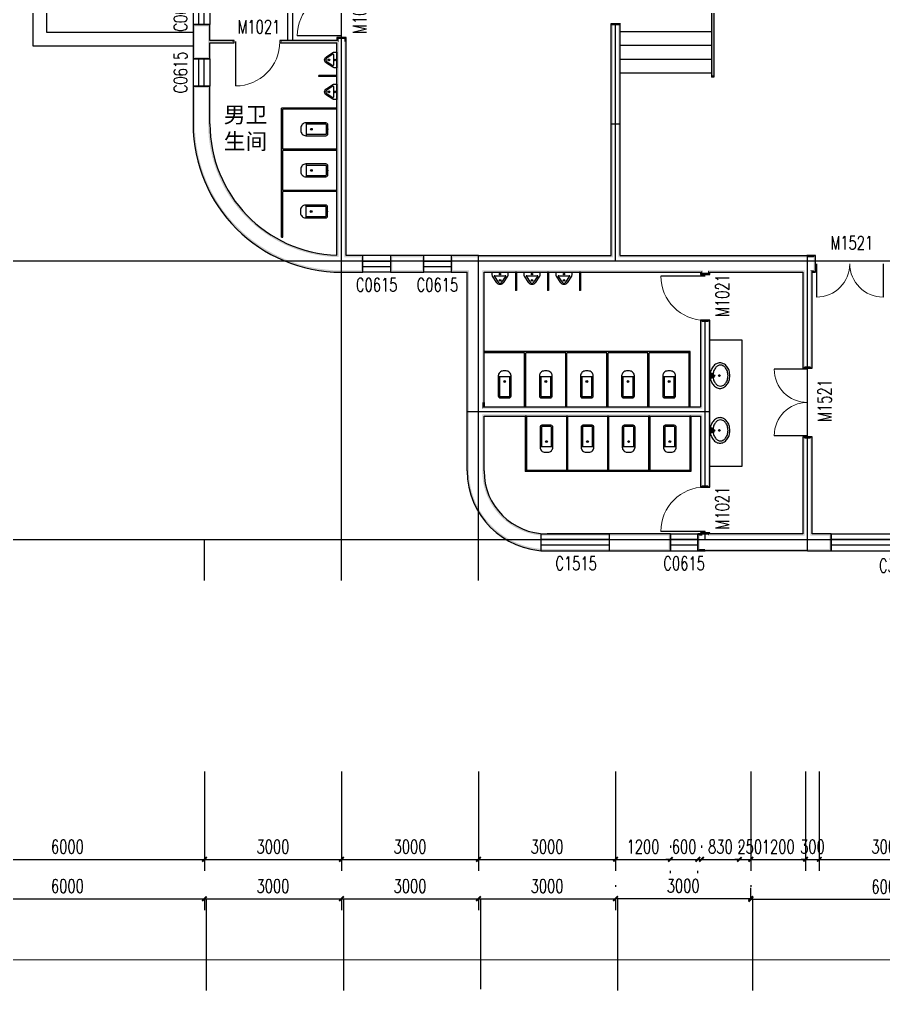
# Model space of a CAD drawing. Header units: millimetres. Extents: x -150677 to 588340, y -254013 to 149700.
# Drawn here: x 47249 to 66166, y -124686 to -103419 of the extents above; entities that cross this region are included whole.
import ezdxf

# ---------------------------------------------------------------- set-up
doc = ezdxf.new("R2010")
doc.units = ezdxf.units.MM
doc.header["$LTSCALE"] = 10
doc.header["$MEASUREMENT"] = 0
doc.linetypes.add('DOTE', pattern=[2.42, 2, -0.2, 0.02, -0.2])
for name, color, linetype in [('DOTE', 1, 'Continuous'), ('LATRINE', 6, 'Continuous'), ('LVTRY', 6, 'Continuous'), ('PUB_DIM', 3, 'Continuous'), ('PUB_WALL', 9, 'Continuous'), ('WALL', 9, 'Continuous'), ('WINDOW', 4, 'Continuous'), ('WINDOW_TEXT', 7, 'Continuous')]:
    doc.layers.add(name, color=color, linetype=linetype)
doc.styles.add('_TCH_DIM_T3', font='SIMPLEX', dxfattribs={"width": 0.705882, "bigfont": 'GBCBIG'})
doc.styles.add('_TCH_WINDOW', font='SIMPLEX', dxfattribs={"bigfont": 'GBCBIG'})
doc.styles.get("Standard").update_dxf_attribs({"font": ''})
doc.styles.get('Standard').set_extended_font_data('SimSun')
doc.dimstyles.new('_TCH_ARCH&&100', dxfattribs={"dimtxt": 297.5, "dimasz": 100, "dimexe": 250, "dimexo": 300, "dimgap": 126.25, "dimtad": 1, "dimdec": 0, "dimzin": 0, "dimdsep": 46, "dimtxsty": '_TCH_DIM_T3', "dimblk": 'ARCHTICK', "dimcen": 0.09, "dimclrt": 7, "dimazin": 2, "dimtfac": 1, "dimtdec": 0, "dimtix": 1, "dimtmove": 2, "dimatfit": 3, "dimfxl": 1, "dimtolj": 1, "dimtzin": 0, "dimarcsym": 0})

# ---------------------------------------------------------------- blocks, each defined once
blk = doc.blocks.new('_ArchTick')
at = {"color": 0, "linetype": 'ByBlock', "const_width": 0.4}
blk.add_lwpolyline([(-0.5, -0.5), (0.5, 0.5)], dxfattribs=at)
blk = doc.blocks.new('*D319')
at = {"layer": 'Defpoints', "color": 0, "transparency": 16777216}
for p in [(45299, -119589), (51299, -119589), (51299, -121812)]:
    blk.add_point(p, dxfattribs=at)
at = {"layer": 'PUB_DIM', "color": 0, "lineweight": -2, "transparency": 16777216}
for p, q in [((45299, -119889), (45299, -122062)), ((51299, -119889), (51299, -122062)), ((45299, -121812), (51299, -121812))]:
    blk.add_line(p, q, dxfattribs=at)
at = {"layer": 'PUB_DIM', "color": 0, "lineweight": -2, "transparency": 16777216, "xscale": 100, "yscale": 100, "zscale": 100, "rotation": 180}
blk.add_blockref('_ArchTick', (45299, -121812), dxfattribs=at)
at = {"layer": 'PUB_DIM', "color": 0, "lineweight": -2, "transparency": 16777216, "xscale": 100, "yscale": 100, "zscale": 100}
blk.add_blockref('_ArchTick', (51299, -121812), dxfattribs=at)
at = {"layer": 'PUB_DIM', "color": 7, "transparency": 16777216, "insert": (48299, -121537), "char_height": 297.5, "attachment_point": 5, "style": '_TCH_DIM_T3'}
blk.add_mtext('\\A1;6000', dxfattribs=at)
blk = doc.blocks.new('*D320')
at = {"layer": 'Defpoints', "color": 0, "transparency": 16777216}
for p in [(51299, -119589), (54299, -119589), (54299, -121812)]:
    blk.add_point(p, dxfattribs=at)
at = {"layer": 'PUB_DIM', "color": 0, "lineweight": -2, "transparency": 16777216}
for p, q in [((51299, -119889), (51299, -122062)), ((54299, -119889), (54299, -122062)), ((51299, -121812), (54299, -121812))]:
    blk.add_line(p, q, dxfattribs=at)
at = {"layer": 'PUB_DIM', "color": 0, "lineweight": -2, "transparency": 16777216, "xscale": 100, "yscale": 100, "zscale": 100, "rotation": 180}
blk.add_blockref('_ArchTick', (51299, -121812), dxfattribs=at)
at = {"layer": 'PUB_DIM', "color": 0, "lineweight": -2, "transparency": 16777216, "xscale": 100, "yscale": 100, "zscale": 100}
blk.add_blockref('_ArchTick', (54299, -121812), dxfattribs=at)
at = {"layer": 'PUB_DIM', "color": 7, "transparency": 16777216, "insert": (52799, -121537), "char_height": 297.5, "attachment_point": 5, "style": '_TCH_DIM_T3'}
blk.add_mtext('\\A1;3000', dxfattribs=at)
blk = doc.blocks.new('*D321')
at = {"layer": 'Defpoints', "color": 0, "transparency": 16777216}
for p in [(54299, -119589), (57299, -119589), (57299, -121812)]:
    blk.add_point(p, dxfattribs=at)
at = {"layer": 'PUB_DIM', "color": 0, "lineweight": -2, "transparency": 16777216}
for p, q in [((54299, -119889), (54299, -122062)), ((57299, -119889), (57299, -122062)), ((54299, -121812), (57299, -121812))]:
    blk.add_line(p, q, dxfattribs=at)
at = {"layer": 'PUB_DIM', "color": 0, "lineweight": -2, "transparency": 16777216, "xscale": 100, "yscale": 100, "zscale": 100, "rotation": 180}
blk.add_blockref('_ArchTick', (54299, -121812), dxfattribs=at)
at = {"layer": 'PUB_DIM', "color": 0, "lineweight": -2, "transparency": 16777216, "xscale": 100, "yscale": 100, "zscale": 100}
blk.add_blockref('_ArchTick', (57299, -121812), dxfattribs=at)
at = {"layer": 'PUB_DIM', "color": 7, "transparency": 16777216, "insert": (55799, -121537), "char_height": 297.5, "attachment_point": 5, "style": '_TCH_DIM_T3'}
blk.add_mtext('\\A1;3000', dxfattribs=at)
blk = doc.blocks.new('*D322')
at = {"layer": 'Defpoints', "color": 0, "transparency": 16777216}
for p in [(57299, -119589), (60299, -119589), (60299, -121812)]:
    blk.add_point(p, dxfattribs=at)
at = {"layer": 'PUB_DIM', "color": 0, "lineweight": -2, "transparency": 16777216}
for p, q in [((57299, -119889), (57299, -122062)), ((60299, -119889), (60299, -122062)), ((57299, -121812), (60299, -121812))]:
    blk.add_line(p, q, dxfattribs=at)
at = {"layer": 'PUB_DIM', "color": 0, "lineweight": -2, "transparency": 16777216, "xscale": 100, "yscale": 100, "zscale": 100, "rotation": 180}
blk.add_blockref('_ArchTick', (57299, -121812), dxfattribs=at)
at = {"layer": 'PUB_DIM', "color": 0, "lineweight": -2, "transparency": 16777216, "xscale": 100, "yscale": 100, "zscale": 100}
blk.add_blockref('_ArchTick', (60299, -121812), dxfattribs=at)
at = {"layer": 'PUB_DIM', "color": 7, "transparency": 16777216, "insert": (58799, -121537), "char_height": 297.5, "attachment_point": 5, "style": '_TCH_DIM_T3'}
blk.add_mtext('\\A1;3000', dxfattribs=at)
blk = doc.blocks.new('*D349')
at = {"layer": 'Defpoints', "color": 0, "transparency": 16777216}
for p in [(69259, -122686), (63259, -122986), (69259, -122986)]:
    blk.add_point(p, dxfattribs=at)
at = {"layer": 'PUB_DIM', "color": 0, "lineweight": -2, "transparency": 16777216}
for p, q in [((63259, -122686), (63259, -122436)), ((69259, -122686), (69259, -122436)), ((63259, -122686), (69259, -122686))]:
    blk.add_line(p, q, dxfattribs=at)
at = {"layer": 'PUB_DIM', "color": 0, "lineweight": -2, "transparency": 16777216, "xscale": 100, "yscale": 100, "zscale": 100, "rotation": 180}
blk.add_blockref('_ArchTick', (63259, -122686), dxfattribs=at)
at = {"layer": 'PUB_DIM', "color": 0, "lineweight": -2, "transparency": 16777216, "xscale": 100, "yscale": 100, "zscale": 100}
blk.add_blockref('_ArchTick', (69259, -122686), dxfattribs=at)
at = {"layer": 'PUB_DIM', "color": 7, "transparency": 16777216, "insert": (66259, -122411), "char_height": 297.5, "attachment_point": 5, "style": '_TCH_DIM_T3'}
blk.add_mtext('\\A1;6000', dxfattribs=at)
blk = doc.blocks.new('*D357')
at = {"layer": 'Defpoints', "color": 0, "transparency": 16777216}
for p in [(45299, -122399), (51299, -122399), (51299, -122674)]:
    blk.add_point(p, dxfattribs=at)
at = {"layer": 'PUB_DIM', "color": 0, "lineweight": -2, "transparency": 16777216}
for p, q in [((45299, -122674), (51299, -122674)), ((45299, -122699), (45299, -122924)), ((51299, -122699), (51299, -122924))]:
    blk.add_line(p, q, dxfattribs=at)
at = {"layer": 'PUB_DIM', "color": 0, "lineweight": -2, "transparency": 16777216, "xscale": 100, "yscale": 100, "zscale": 100, "rotation": 180}
blk.add_blockref('_ArchTick', (45299, -122674), dxfattribs=at)
at = {"layer": 'PUB_DIM', "color": 0, "lineweight": -2, "transparency": 16777216, "xscale": 100, "yscale": 100, "zscale": 100}
blk.add_blockref('_ArchTick', (51299, -122674), dxfattribs=at)
at = {"layer": 'PUB_DIM', "color": 7, "transparency": 16777216, "insert": (48299, -122399), "char_height": 297.5, "attachment_point": 5, "style": '_TCH_DIM_T3'}
blk.add_mtext('\\A1;6000', dxfattribs=at)
blk = doc.blocks.new('*D358')
at = {"layer": 'Defpoints', "color": 0, "transparency": 16777216}
for p in [(51299, -122399), (54299, -122399), (54299, -122674)]:
    blk.add_point(p, dxfattribs=at)
at = {"layer": 'PUB_DIM', "color": 0, "lineweight": -2, "transparency": 16777216}
for p, q in [((51299, -122674), (54299, -122674)), ((51299, -122699), (51299, -122924)), ((54299, -122699), (54299, -122924))]:
    blk.add_line(p, q, dxfattribs=at)
at = {"layer": 'PUB_DIM', "color": 0, "lineweight": -2, "transparency": 16777216, "xscale": 100, "yscale": 100, "zscale": 100, "rotation": 180}
blk.add_blockref('_ArchTick', (51299, -122674), dxfattribs=at)
at = {"layer": 'PUB_DIM', "color": 0, "lineweight": -2, "transparency": 16777216, "xscale": 100, "yscale": 100, "zscale": 100}
blk.add_blockref('_ArchTick', (54299, -122674), dxfattribs=at)
at = {"layer": 'PUB_DIM', "color": 7, "transparency": 16777216, "insert": (52799, -122399), "char_height": 297.5, "attachment_point": 5, "style": '_TCH_DIM_T3'}
blk.add_mtext('\\A1;3000', dxfattribs=at)
blk = doc.blocks.new('*D359')
at = {"layer": 'Defpoints', "color": 0, "transparency": 16777216}
for p in [(54299, -122399), (57299, -122399), (57299, -122674)]:
    blk.add_point(p, dxfattribs=at)
at = {"layer": 'PUB_DIM', "color": 0, "lineweight": -2, "transparency": 16777216}
for p, q in [((54299, -122674), (57299, -122674)), ((54299, -122699), (54299, -122924)), ((57299, -122699), (57299, -122924))]:
    blk.add_line(p, q, dxfattribs=at)
at = {"layer": 'PUB_DIM', "color": 0, "lineweight": -2, "transparency": 16777216, "xscale": 100, "yscale": 100, "zscale": 100, "rotation": 180}
blk.add_blockref('_ArchTick', (54299, -122674), dxfattribs=at)
at = {"layer": 'PUB_DIM', "color": 0, "lineweight": -2, "transparency": 16777216, "xscale": 100, "yscale": 100, "zscale": 100}
blk.add_blockref('_ArchTick', (57299, -122674), dxfattribs=at)
at = {"layer": 'PUB_DIM', "color": 7, "transparency": 16777216, "insert": (55799, -122399), "char_height": 297.5, "attachment_point": 5, "style": '_TCH_DIM_T3'}
blk.add_mtext('\\A1;3000', dxfattribs=at)
blk = doc.blocks.new('*D360')
at = {"layer": 'Defpoints', "color": 0, "transparency": 16777216}
for p in [(57299, -122399), (60299, -122399), (60299, -122674)]:
    blk.add_point(p, dxfattribs=at)
at = {"layer": 'PUB_DIM', "color": 0, "lineweight": -2, "transparency": 16777216}
for p, q in [((57299, -122674), (60299, -122674)), ((57299, -122699), (57299, -122924)), ((60299, -122699), (60299, -122924))]:
    blk.add_line(p, q, dxfattribs=at)
at = {"layer": 'PUB_DIM', "color": 0, "lineweight": -2, "transparency": 16777216, "xscale": 100, "yscale": 100, "zscale": 100, "rotation": 180}
blk.add_blockref('_ArchTick', (57299, -122674), dxfattribs=at)
at = {"layer": 'PUB_DIM', "color": 0, "lineweight": -2, "transparency": 16777216, "xscale": 100, "yscale": 100, "zscale": 100}
blk.add_blockref('_ArchTick', (60299, -122674), dxfattribs=at)
at = {"layer": 'PUB_DIM', "color": 7, "transparency": 16777216, "insert": (58799, -122399), "char_height": 297.5, "attachment_point": 5, "style": '_TCH_DIM_T3'}
blk.add_mtext('\\A1;3000', dxfattribs=at)
blk = doc.blocks.new('*D388')
at = {"layer": 'Defpoints', "color": 0, "transparency": 16777216}
for p in [(45299, -123215), (106459, -123221), (106459, -124014)]:
    blk.add_point(p, dxfattribs=at)
at = {"layer": 'PUB_DIM', "color": 0, "lineweight": -2, "transparency": 16777216}
for p, q in [((45299, -123515), (45299, -124258)), ((106459, -123521), (106459, -124264)), ((45299, -124008), (106459, -124014))]:
    blk.add_line(p, q, dxfattribs=at)
at = {"layer": 'PUB_DIM', "color": 0, "lineweight": -2, "transparency": 16777216, "xscale": 100, "yscale": 100, "zscale": 100}
for p, rotation in [((45299, -124008), 179.9941247959615), ((106459, -124014), 359.9941247959615)]:
    blk.add_blockref('_ArchTick', p, dxfattribs=dict(at, rotation=rotation))
at = {"layer": 'PUB_DIM', "color": 7, "transparency": 16777216, "insert": (75879, -123736), "char_height": 297.5, "attachment_point": 5, "rotation": 359.9941, "style": '_TCH_DIM_T3'}
blk.add_mtext('\\A1;61200', dxfattribs=at)
blk = doc.blocks.new('$WINLIB2D$00000001')
at = {"color": 0}
for points in [[(-0.5, 0.5), (-0.5, -0.5)], [(-0.5, 0.5), (0.5, 0.5)], [(0.5, -0.5), (0.5, 0.5)], [(0.5, 0.1667), (-0.5, 0.1667)], [(0.5, -0.1667), (-0.5, -0.1667)], [(-0.5, -0.5), (0.5, -0.5)]]:
    blk.add_lwpolyline(points, dxfattribs=at)
blk = doc.blocks.new('$DorLib2D$00000004')
for p, q in [((-0.485, 0), (-0.485, 0.485)), ((0.485, 0), (0.485, 0.485))]:
    blk.add_line(p, q)
at = {"lineweight": 13}
for centre, start, end in [((-0.485, 0), 0, 90), ((0.485, 0), 90, 180)]:
    blk.add_arc(centre, 0.485, start, end, dxfattribs=at)
blk = doc.blocks.new('$DorLib2D$00000003')
blk.add_line((0.47, 0), (0.47, 0.97))
at = {"lineweight": 13}
blk.add_arc((0.47, 0), 0.97, 90, 180, dxfattribs=at)
blk = doc.blocks.new('$lvtry$00000200')
at = {"color": 0}
for p, q in [((-110, -40, 0), (-110, -470, 0)), ((100, -30, 0), (-100, -30, 0)), ((110, -470, 0), (110, -40, 0))]:
    blk.add_line(p, q, dxfattribs=at)
at = {"color": 0, "elevation": 0}
blk.add_lwpolyline([(100, 0), (-100, 0, 0.414214), (-140, -40), (-140, -480, 0.414214), (-30, -590), (30, -590, 0.414214), (140, -480), (140, -40, 0.414214)], format="xyb", close=True, dxfattribs=at)
blk.add_lwpolyline([(140, -470), (-140, -470)], dxfattribs=at)
at = {"color": 0}
blk.add_circle((0, -359, 0), 20, dxfattribs=at)
for centre, start, end in [((-100, -40, 0), 90, 180), ((100, -40, 0), 0, 90)]:
    blk.add_arc(centre, 10, start, end, dxfattribs=at)
for p in [(0, 0), (0, -359, 0)]:
    blk.add_point(p, dxfattribs=at)
blk = doc.blocks.new('$lvtry$00000219')
at = {"color": 0}
for p, q in [((-124, -91, 0), (-43, -216, 0)), ((-116, -76, 0), (116, -76, 0)), ((43, -216, 0), (124, -91, 0))]:
    blk.add_line(p, q, dxfattribs=at)
at = {"color": 0, "elevation": 0}
blk.add_lwpolyline([(69, -231, -0.57735), (-69, -231), (-162, -88, -0.145378), (-170, -61), (-170, 0), (170, 0), (170, -61, -0.145378), (162, -88)], format="xyb", close=True, dxfattribs=at)
at = {"color": 0}
for centre, radius in [((0, -177, 0), 20), ((0, -38, 0), 17.7)]:
    blk.add_circle(centre, radius, dxfattribs=at)
for centre, radius, start, end in [((-116, -86, 0), 10, 90, 213.0863), ((116, -86, 0), 10, 326.9137, 90), ((0, -191, 0), 50, 210, 330)]:
    blk.add_arc(centre, radius, start, end, dxfattribs=at)
for p in [(0, -38, 0), (0, -177, 0)]:
    blk.add_point(p, dxfattribs=at)
blk = doc.blocks.new('$lvtry$00000193')
at = {"color": 0}
for p, q in [((-17, -43), (-17, -33)), ((17, -43), (17, -33))]:
    blk.add_line(p, q, dxfattribs=at)
blk.add_lwpolyline([(280, -215, 0.12431), (260, -136, 0.105707), (198, -63, 0.086941), (110, -17, 0.077137), (0, 0, 0.077137), (-110, -17, 0.086941), (-198, -63, 0.105707), (-260, -136, 0.12431), (-280, -215, 0.12431), (-260, -294, 0.105707), (-198, -367, 0.086941), (-110, -413, 0.077137), (0, -430, 0.077137), (110, -413, 0.086941), (198, -367, 0.105707), (260, -294, 0.12431)], format="xyb", close=True, dxfattribs=at)
blk.add_lwpolyline([(-25, -61, 0.056876), (-95, -75, 0.086941), (-168, -113, 0.105707), (-216, -170, 0.12431), (-230, -225, 0.12431), (-216, -280, 0.105707), (-168, -337, 0.086941), (-95, -375, 0.077137), (0, -390, 0.077137), (95, -375, 0.086941), (168, -337, 0.105707), (216, -280, 0.12431), (230, -225, 0.12431), (216, -170, 0.105707), (168, -113, 0.086941), (95, -75, 0.06676), (13, -60, 0.06676)], format="xyb", dxfattribs=at)
for centre, radius in [((0, -200), 20), ((0, -43), 16.7)]:
    blk.add_circle(centre, radius, dxfattribs=at)
for centre, radius, start, end in [((-40, -34), 10.1, 106.6096, 258.1648), ((-64, 234), 259, 274.7069, 282.3732), ((-75, -213), 173, 71.36, 79.1873), ((-29, -80), 6.77, 155.344, 308.3224), ((-171, 19), 166, 324.8411, 338.1337), ((-171, 19), 170, 324.8411, 331.3523), ((-29, -80), 3.37, 155.344, 308.3224), ((100, -194), 170, 132.3141, 138.8253), ((100, -194), 166, 125.5327, 138.8253), ((-12, -58), 10.6, 201.8924, 261.774), ((0, -33), 16.7, 0, 180), ((-381, -115), 372, 2.3982, 6.7627), ((0, -96), 9.9, 201.7837, 338.2163), ((64, 234), 259, 257.6268, 265.2931), ((381, -115), 372, 170.1008, 177.6018), ((75, -213), 173, 100.8127, 110.4191), ((40, -34), 10.1, 281.8352, 73.3904)]:
    blk.add_arc(centre, radius, start, end, dxfattribs=at)
for p in [(0, -43), (0, -200)]:
    blk.add_point(p, dxfattribs=at)
blk = doc.blocks.new('*D746')
at = {"layer": 'Defpoints', "color": 0, "transparency": 16777216}
for p in [(62179, -121812), (63009, -121812), (63009, -121812)]:
    blk.add_point(p, dxfattribs=at)
at = {"layer": 'PUB_DIM', "color": 0, "lineweight": -2, "transparency": 16777216}
for p, q in [((62179, -121512), (62179, -121562)), ((63009, -121512), (63009, -121562)), ((62179, -121812), (63009, -121812))]:
    blk.add_line(p, q, dxfattribs=at)
at = {"layer": 'PUB_DIM', "color": 0, "lineweight": -2, "transparency": 16777216, "xscale": 100, "yscale": 100, "zscale": 100, "rotation": 180}
blk.add_blockref('_ArchTick', (62179, -121812), dxfattribs=at)
at = {"layer": 'PUB_DIM', "color": 0, "lineweight": -2, "transparency": 16777216, "xscale": 100, "yscale": 100, "zscale": 100}
blk.add_blockref('_ArchTick', (63009, -121812), dxfattribs=at)
at = {"layer": 'PUB_DIM', "color": 7, "transparency": 16777216, "insert": (62594, -121537), "char_height": 297.5, "attachment_point": 5, "style": '_TCH_DIM_T3'}
blk.add_mtext('\\A1;830', dxfattribs=at)
blk = doc.blocks.new('*D747')
at = {"layer": 'Defpoints', "color": 0, "transparency": 16777216}
for p in [(61499, -121812), (62099, -121812), (62099, -121812)]:
    blk.add_point(p, dxfattribs=at)
at = {"layer": 'PUB_DIM', "color": 0, "lineweight": -2, "transparency": 16777216}
for p, q in [((61499, -121812), (61399, -121812)), ((61499, -121812), (62099, -121812)), ((62099, -121812), (62199, -121812)), ((61499, -122112), (61499, -122062)), ((62099, -122112), (62099, -122062))]:
    blk.add_line(p, q, dxfattribs=at)
at = {"layer": 'PUB_DIM', "color": 0, "lineweight": -2, "transparency": 16777216, "xscale": 100, "yscale": 100, "zscale": 100}
blk.add_blockref('_ArchTick', (61499, -121812), dxfattribs=at)
at = {"layer": 'PUB_DIM', "color": 0, "lineweight": -2, "transparency": 16777216, "xscale": 100, "yscale": 100, "zscale": 100, "rotation": 180}
blk.add_blockref('_ArchTick', (62099, -121812), dxfattribs=at)
at = {"layer": 'PUB_DIM', "color": 7, "transparency": 16777216, "insert": (61799, -121537), "char_height": 297.5, "attachment_point": 5, "style": '_TCH_DIM_T3'}
blk.add_mtext('\\A1;600', dxfattribs=at)
blk = doc.blocks.new('*D748')
at = {"layer": 'Defpoints', "color": 0, "transparency": 16777216}
for p in [(60299, -121812), (61499, -121812), (61499, -121812)]:
    blk.add_point(p, dxfattribs=at)
at = {"layer": 'PUB_DIM', "color": 0, "lineweight": -2, "transparency": 16777216}
for p, q in [((60299, -121512), (60299, -121562)), ((61499, -121512), (61499, -121562)), ((60299, -121812), (61499, -121812))]:
    blk.add_line(p, q, dxfattribs=at)
at = {"layer": 'PUB_DIM', "color": 0, "lineweight": -2, "transparency": 16777216, "xscale": 100, "yscale": 100, "zscale": 100, "rotation": 180}
blk.add_blockref('_ArchTick', (60299, -121812), dxfattribs=at)
at = {"layer": 'PUB_DIM', "color": 0, "lineweight": -2, "transparency": 16777216, "xscale": 100, "yscale": 100, "zscale": 100}
blk.add_blockref('_ArchTick', (61499, -121812), dxfattribs=at)
at = {"layer": 'PUB_DIM', "color": 7, "transparency": 16777216, "insert": (60899, -121537), "char_height": 297.5, "attachment_point": 5, "style": '_TCH_DIM_T3'}
blk.add_mtext('\\A1;1200', dxfattribs=at)
blk = doc.blocks.new('*D749')
at = {"layer": 'Defpoints', "color": 0, "transparency": 16777216}
for p in [(63009, -121812), (63259, -121812), (63259, -121812)]:
    blk.add_point(p, dxfattribs=at)
at = {"layer": 'PUB_DIM', "color": 0, "lineweight": -2, "transparency": 16777216}
for p, q in [((63009, -121512), (63009, -121562)), ((63259, -121512), (63259, -121562)), ((63009, -121812), (62909, -121812)), ((63009, -121812), (63259, -121812)), ((63259, -121812), (63359, -121812))]:
    blk.add_line(p, q, dxfattribs=at)
at = {"layer": 'PUB_DIM', "color": 0, "lineweight": -2, "transparency": 16777216, "xscale": 100, "yscale": 100, "zscale": 100}
blk.add_blockref('_ArchTick', (63009, -121812), dxfattribs=at)
at = {"layer": 'PUB_DIM', "color": 0, "lineweight": -2, "transparency": 16777216, "xscale": 100, "yscale": 100, "zscale": 100, "rotation": 180}
blk.add_blockref('_ArchTick', (63259, -121812), dxfattribs=at)
at = {"layer": 'PUB_DIM', "color": 7, "transparency": 16777216, "insert": (63236, -121537), "char_height": 297.5, "attachment_point": 5, "style": '_TCH_DIM_T3'}
blk.add_mtext('\\A1;250', dxfattribs=at)
blk = doc.blocks.new('*D750')
at = {"layer": 'Defpoints', "color": 0, "transparency": 16777216}
for p in [(63259, -119589), (64459, -119589), (64459, -121812)]:
    blk.add_point(p, dxfattribs=at)
at = {"layer": 'PUB_DIM', "color": 0, "lineweight": -2, "transparency": 16777216}
for p, q in [((63259, -119889), (63259, -122062)), ((64459, -119889), (64459, -122062)), ((63259, -121812), (64459, -121812))]:
    blk.add_line(p, q, dxfattribs=at)
at = {"layer": 'PUB_DIM', "color": 0, "lineweight": -2, "transparency": 16777216, "xscale": 100, "yscale": 100, "zscale": 100, "rotation": 180}
blk.add_blockref('_ArchTick', (63259, -121812), dxfattribs=at)
at = {"layer": 'PUB_DIM', "color": 0, "lineweight": -2, "transparency": 16777216, "xscale": 100, "yscale": 100, "zscale": 100}
blk.add_blockref('_ArchTick', (64459, -121812), dxfattribs=at)
at = {"layer": 'PUB_DIM', "color": 7, "transparency": 16777216, "insert": (63859, -121537), "char_height": 297.5, "attachment_point": 5, "style": '_TCH_DIM_T3'}
blk.add_mtext('\\A1;1200', dxfattribs=at)
blk = doc.blocks.new('*D751')
at = {"layer": 'Defpoints', "color": 0, "transparency": 16777216}
for p in [(64459, -119589), (64759, -119589), (64759, -121812)]:
    blk.add_point(p, dxfattribs=at)
at = {"layer": 'PUB_DIM', "color": 0, "lineweight": -2, "transparency": 16777216}
for p, q in [((64459, -119889), (64459, -122062)), ((64759, -119889), (64759, -122062)), ((64459, -121812), (64359, -121812)), ((64459, -121812), (64759, -121812)), ((64759, -121812), (64859, -121812))]:
    blk.add_line(p, q, dxfattribs=at)
at = {"layer": 'PUB_DIM', "color": 0, "lineweight": -2, "transparency": 16777216, "xscale": 100, "yscale": 100, "zscale": 100}
blk.add_blockref('_ArchTick', (64459, -121812), dxfattribs=at)
at = {"layer": 'PUB_DIM', "color": 0, "lineweight": -2, "transparency": 16777216, "xscale": 100, "yscale": 100, "zscale": 100, "rotation": 180}
blk.add_blockref('_ArchTick', (64759, -121812), dxfattribs=at)
at = {"layer": 'PUB_DIM', "color": 7, "transparency": 16777216, "insert": (64609, -121537), "char_height": 297.5, "attachment_point": 5, "style": '_TCH_DIM_T3'}
blk.add_mtext('\\A1;300', dxfattribs=at)
blk = doc.blocks.new('*D752')
at = {"layer": 'Defpoints', "color": 0, "transparency": 16777216}
for p in [(64759, -119589), (67759, -119589), (67759, -121812)]:
    blk.add_point(p, dxfattribs=at)
at = {"layer": 'PUB_DIM', "color": 0, "lineweight": -2, "transparency": 16777216}
for p, q in [((64759, -119889), (64759, -122062)), ((67759, -119889), (67759, -122062)), ((64759, -121812), (67759, -121812))]:
    blk.add_line(p, q, dxfattribs=at)
at = {"layer": 'PUB_DIM', "color": 0, "lineweight": -2, "transparency": 16777216, "xscale": 100, "yscale": 100, "zscale": 100, "rotation": 180}
blk.add_blockref('_ArchTick', (64759, -121812), dxfattribs=at)
at = {"layer": 'PUB_DIM', "color": 0, "lineweight": -2, "transparency": 16777216, "xscale": 100, "yscale": 100, "zscale": 100}
blk.add_blockref('_ArchTick', (67759, -121812), dxfattribs=at)
at = {"layer": 'PUB_DIM', "color": 7, "transparency": 16777216, "insert": (66259, -121537), "char_height": 297.5, "attachment_point": 5, "style": '_TCH_DIM_T3'}
blk.add_mtext('\\A1;3000', dxfattribs=at)
blk = doc.blocks.new('*D774')
at = {"layer": 'Defpoints', "color": 0, "transparency": 16777216}
for p in [(60299, -122674), (63259, -122667), (63259, -122674)]:
    blk.add_point(p, dxfattribs=at)
at = {"layer": 'PUB_DIM', "color": 0, "lineweight": -2, "transparency": 16777216}
for p, q in [((60299, -122374), (60299, -122417)), ((63259, -122374), (63259, -122417)), ((60299, -122667), (63259, -122667))]:
    blk.add_line(p, q, dxfattribs=at)
at = {"layer": 'PUB_DIM', "color": 0, "lineweight": -2, "transparency": 16777216, "xscale": 100, "yscale": 100, "zscale": 100, "rotation": 180}
blk.add_blockref('_ArchTick', (60299, -122667), dxfattribs=at)
at = {"layer": 'PUB_DIM', "color": 0, "lineweight": -2, "transparency": 16777216, "xscale": 100, "yscale": 100, "zscale": 100}
blk.add_blockref('_ArchTick', (63259, -122667), dxfattribs=at)
at = {"layer": 'PUB_DIM', "color": 7, "transparency": 16777216, "insert": (61779, -122392), "char_height": 297.5, "attachment_point": 5, "style": '_TCH_DIM_T3'}
blk.add_mtext('\\A1;3000', dxfattribs=at)

msp = doc.modelspace()

# ---------------------------------------------------------------- hatches: boundary and pattern name
at = {"layer": 'PUB_WALL'}
for points in [[(62399.4, -102084.7), (62399.4, -104686), (62439.4, -104686), (62439.4, -102086.8)], [(62449.4, -102087.3), (62449.4, -104686), (62409.4, -104686), (62409.4, -102085.3)], [(51419.4, -103531), (51049.4, -103531), (51089.4, -103571), (51379.4, -103571)], [(51049.4, -103531), (51049.4, -103906), (51089.4, -103906), (51089.4, -103571)], [(51419.4, -103881), (51419.4, -103531), (51379.4, -103571), (51379.4, -103921)], [(60199.4, -108586), (60199.4, -103508.8), (60239.4, -103508.8), (60239.4, -108626)], [(60199.4, -103508.8), (60399.4, -103508.8), (60399.4, -103548.8), (60199.4, -103548.8)], [(60399.4, -108586), (60399.4, -103508.8), (60359.4, -103508.8), (60359.4, -108626)], [(51049.4, -103906), (51049.4, -104281), (51089.4, -104241), (51089.4, -103906)], [(51948.9, -103881), (51419.4, -103881), (51379.4, -103921), (51908.9, -103921)], [(51419.4, -104281), (51419.4, -103931), (51379.4, -103891), (51379.4, -104241)], [(51419.4, -103931), (51948.9, -103931), (51908.9, -103891), (51379.4, -103891)], [(51948.9, -103931), (51948.9, -103881), (51908.9, -103921), (51908.9, -103891)], [(54199.4, -103881), (52948.9, -103881), (52988.9, -103921), (54239.4, -103921)], [(52948.9, -103881), (52948.9, -103931), (52988.9, -103891), (52988.9, -103921)], [(52948.9, -103931), (54199.4, -103931), (54239.4, -103891), (52988.9, -103891)], [(54399.4, -103811.4), (54199.4, -103811.4), (54239.4, -103851.4), (54359.4, -103851.4)], [(54199.4, -103811.4), (54199.4, -103881), (54239.4, -103921), (54239.4, -103851.4)], [(54199.4, -108584.3), (54199.4, -103931), (54239.4, -103891), (54239.4, -108625.4)], [(54399.4, -103906), (54399.4, -103811.4), (54359.4, -103851.4), (54359.4, -103906)], [(54399.4, -108586), (54399.4, -103906), (54359.4, -103906), (54359.4, -108626)], [(51049.4, -104281), (51419.4, -104281), (51379.4, -104241), (51089.4, -104241)], [(62449.4, -104686), (62399.4, -104686), (62399.4, -104646), (62449.4, -104646)], [(51419.4, -104881), (51049.4, -104881), (51089.4, -104921), (51379.4, -104921)], [(51049.4, -104881), (51049.4, -105706), (51089.4, -105706), (51089.4, -104921)], [(51419.4, -105706), (51419.4, -104881), (51379.4, -104921), (51379.4, -105706)], [(51049.4, -105706, 0.4142136), (54299.4, -108956), (54299.4, -108916, -0.4142136), (51089.4, -105706)], [(51419.4, -105706, 0.4040778), (54199.4, -108584.3), (54239.4, -108625.4, -0.4082075), (51379.4, -105706)], [(54769.4, -108586), (54399.4, -108586), (54359.4, -108626), (54729.4, -108626)], [(54769.4, -108956), (54769.4, -108586), (54729.4, -108626), (54729.4, -108916)], [(56099.4, -108586), (55369.4, -108586), (55409.4, -108626), (56059.4, -108626)], [(55369.4, -108586), (55369.4, -108956), (55409.4, -108916), (55409.4, -108626)], [(56099.4, -108956), (56099.4, -108586), (56059.4, -108626), (56059.4, -108916)], [(57299.4, -108586), (56699.4, -108586), (56739.4, -108626), (57299.4, -108626)], [(56699.4, -108586), (56699.4, -108956), (56739.4, -108916), (56739.4, -108626)], [(57299.4, -108586), (60199.4, -108586), (60239.4, -108626), (57299.4, -108626)], [(60399.4, -108586), (62259.4, -108586), (62259.4, -108626), (60359.4, -108626)], [(62259.4, -108586), (64499.4, -108586), (64499.4, -108626), (62259.4, -108626)], [(64676.9, -108586), (64499.4, -108586), (64499.4, -108626), (64636.9, -108626)], [(64676.9, -108956), (64676.9, -108586), (64636.9, -108626), (64636.9, -108916)], [(54299.4, -108956), (54769.4, -108956), (54729.4, -108916), (54299.4, -108916)], [(55369.4, -108956), (56099.4, -108956), (56059.4, -108916), (55409.4, -108916)], [(56699.4, -108956), (57049.4, -108956), (57089.4, -108916), (56739.4, -108916)], [(57049.4, -111806), (57049.4, -108956), (57089.4, -108916), (57089.4, -111806)], [(57419.4, -108956), (60299.4, -108956), (60299.4, -108916), (57379.4, -108916)], [(57419.4, -111806), (57419.4, -108956), (57379.4, -108916), (57379.4, -111806)], [(60299.4, -108956), (62159.4, -108956), (62199.4, -108916), (60299.4, -108916)], [(62159.4, -108956), (62159.4, -109007.9), (62199.4, -108967.9), (62199.4, -108916)], [(62159.4, -109007.9), (62359.4, -109007.9), (62319.4, -108967.9), (62199.4, -108967.9)], [(62359.4, -109007.9), (62359.4, -108956), (62319.4, -108916), (62319.4, -108967.9)], [(62359.4, -108956), (64399.4, -108956), (64439.4, -108916), (62319.4, -108916)], [(64399.4, -108956), (64399.4, -111057.1), (64439.4, -111017.1), (64439.4, -108916)], [(64599.4, -111057.1), (64599.4, -108956), (64559.4, -108916), (64559.4, -111017.1)], [(64599.4, -108956), (64676.9, -108956), (64636.9, -108916), (64559.4, -108916)], [(62359.4, -110007.9), (62159.4, -110007.9), (62199.4, -110047.9), (62319.4, -110047.9)], [(62159.4, -110007.9), (62159.4, -111906), (62199.4, -111946), (62199.4, -110047.9)], [(62359.4, -112006), (62359.4, -110007.9), (62319.4, -110047.9), (62319.4, -112006)], [(64399.4, -111057.1), (64599.4, -111057.1), (64559.4, -111017.1), (64439.4, -111017.1)], [(57049.4, -113306), (57049.4, -111806), (57089.4, -111806), (57089.4, -113306)], [(57419.4, -111806, 0.0086825), (57421.2, -111906), (57382.8, -111946, -0.0119915), (57379.4, -111806)], [(57419.4, -112106), (62159.4, -112106), (62199.4, -112066), (57379.4, -112066)], [(57419.4, -113306), (57419.4, -112106), (57379.4, -112066), (57379.4, -113306)], [(57421.2, -111906), (62159.4, -111906), (62199.4, -111946), (57382.8, -111946)], [(62159.4, -112106), (62159.4, -113660.1), (62199.4, -113620.1), (62199.4, -112066)], [(62359.4, -113660.1), (62359.4, -112006), (62319.4, -112006), (62319.4, -113620.1)], [(64599.4, -112557.1), (64399.4, -112557.1), (64439.4, -112597.1), (64559.4, -112597.1)], [(64399.4, -112557.1), (64399.4, -114686), (64439.4, -114726), (64439.4, -112597.1)], [(64599.4, -114686), (64599.4, -112557.1), (64559.4, -112597.1), (64559.4, -114726)], [(57049.4, -113306, 0.4142136), (58799.4, -115056), (58799.4, -115016, -0.4142136), (57089.4, -113306)], [(57419.4, -113306, 0.4142136), (58799.4, -114686), (58799.4, -114726, -0.4142136), (57379.4, -113306)], [(62159.4, -113660.1), (62359.4, -113660.1), (62319.4, -113620.1), (62199.4, -113620.1)], [(61499.4, -114686), (58799.4, -114686), (58799.4, -114726), (61459.4, -114726)], [(61499.4, -115056), (61499.4, -114686), (61459.4, -114726), (61459.4, -115016)], [(62159.4, -114686), (62099.4, -114686), (62139.4, -114726), (62199.4, -114726)], [(62099.4, -114686), (62099.4, -115056), (62139.4, -115016), (62139.4, -114726)], [(62359.4, -114660.1), (62159.4, -114660.1), (62199.4, -114700.1), (62319.4, -114700.1)], [(62159.4, -114660.1), (62159.4, -114686), (62199.4, -114726), (62199.4, -114700.1)], [(62359.4, -114686), (62359.4, -114660.1), (62319.4, -114700.1), (62319.4, -114726)], [(64399.4, -114686), (62359.4, -114686), (62319.4, -114726), (64439.4, -114726)], [(65020.5, -114686), (64599.4, -114686), (64559.4, -114726), (64980.5, -114726)], [(65020.5, -115056), (65020.5, -114686), (64980.5, -114726), (64980.5, -115016)], [(58799.4, -115056), (61499.4, -115056), (61459.4, -115016), (58799.4, -115016)], [(62099.4, -115056), (62259.4, -115056), (62259.4, -115016), (62139.4, -115016)], [(64499.4, -115056), (62259.4, -115056), (62259.4, -115016), (64499.4, -115016)], [(64499.4, -115056), (65020.5, -115056), (64980.5, -115016), (64499.4, -115016)]]:
    msp.add_hatch(color=256, dxfattribs=at).paths.add_polyline_path(points)

# ---------------------------------------------------------------- linework, layer by layer
at = {"color": 2}
for points in [[(51049.4, -104006), (48049.4, -104006), (47549.4, -104006), (47549.4, -98906)], [(51049.4, -103706), (48049.4, -103706), (47849.4, -103706), (47849.4, -99117.5)], [(53234.4, -103881), (53234.4, -101681), (53114.4, -101681), (53114.4, -101806), (53114.4, -103881)], [(60399.4, -103686), (62399.4, -103686)], [(60399.4, -103986), (62399.4, -103986)], [(60399.4, -104286), (62399.4, -104286)], [(60399.4, -104586), (62399.4, -104586)]]:
    msp.add_lwpolyline(points, dxfattribs=at)
at = {"layer": 'DOTE', "linetype": 'DOTE'}
for p, q in [((54299.4, -115706), (54299.4, -77506)), ((60199.4, -103508.8), (60404.5, -103508.8)), ((60199.4, -105706), (60399.4, -105706)), ((57299.4, -115706), (57299.4, -108586)), ((64499.4, -115056), (64499.4, -108572.1)), ((42316.4, -108706), (107499.4, -108706)), ((62259.4, -113660.1), (62259.4, -110007.9)), ((57049.4, -112006), (62359.4, -112006)), ((42245.6, -114806), (96524.8, -114806)), ((51299.4, -115706), (51299.4, -114806)), ((62259.4, -114806), (62259.4, -114630.1))]:
    msp.add_line(p, q, dxfattribs=at)
msp.add_lwpolyline([(60299.4, -108706), (60299.4, -103508.8)], dxfattribs=at)
at = {"layer": 'LATRINE'}
for p, q in [((54199.4, -104643.5), (53799.4, -104643.5)), ((53799.4, -104668.5), (53799.4, -104643.5)), ((54199.4, -104668.5), (53799.4, -104668.5)), ((54199.4, -104668.5), (54199.4, -104643.5)), ((54199.4, -105362.6), (52986.9, -105362.6)), ((52986.9, -106275.1), (52986.9, -105362.6)), ((54199.4, -105387.6), (53011.9, -105387.6)), ((53011.9, -106262.6), (53011.9, -105387.6)), ((54199.4, -105387.6), (54199.4, -105362.6)), ((52986.9, -107175.1), (52986.9, -106275.1)), ((54199.4, -106262.6), (53011.9, -106262.6)), ((54199.4, -106287.6), (53011.9, -106287.6)), ((53011.9, -107162.6), (53011.9, -106287.6)), ((54199.4, -106287.6), (54199.4, -106262.6)), ((52986.9, -108186.8), (52986.9, -107175.1)), ((54199.4, -107162.6), (53011.9, -107162.6)), ((54199.4, -107187.6), (54199.4, -107162.6)), ((54199.4, -107187.6), (53011.9, -107187.6)), ((53011.9, -108186.8), (53011.9, -107187.6)), ((52986.9, -108186.8), (53011.9, -108186.8)), ((58106.9, -108956), (58106.9, -109356)), ((58131.9, -108956), (58106.9, -108956)), ((58131.9, -108956), (58131.9, -109356)), ((58806.9, -108956), (58806.9, -109356)), ((58831.9, -108956), (58806.9, -108956)), ((58831.9, -108956), (58831.9, -109356)), ((59506.9, -108956), (59506.9, -109356)), ((59531.9, -108956), (59506.9, -108956)), ((59531.9, -108956), (59531.9, -109356)), ((58131.9, -109356), (58106.9, -109356)), ((58831.9, -109356), (58806.9, -109356)), ((59531.9, -109356), (59506.9, -109356)), ((58321.2, -110693.5), (57421.2, -110693.5)), ((57421.2, -110718.5), (57421.2, -110693.5)), ((58308.7, -110718.5), (57421.2, -110718.5)), ((58308.7, -111906), (58308.7, -110718.5)), ((59221.2, -110693.5), (58321.2, -110693.5)), ((58333.7, -111906), (58333.7, -110718.5)), ((59208.7, -110718.5), (58333.7, -110718.5)), ((59208.7, -111906), (59208.7, -110718.5)), ((60121.2, -110693.5), (59221.2, -110693.5)), ((59233.7, -111906), (59233.7, -110718.5)), ((60108.7, -110718.5), (59233.7, -110718.5)), ((60108.7, -111906), (60108.7, -110718.5)), ((61021.2, -110693.5), (60121.2, -110693.5)), ((60133.7, -111906), (60133.7, -110718.5)), ((61008.7, -110718.5), (60133.7, -110718.5)), ((61008.7, -111906), (61008.7, -110718.5)), ((61933.7, -110693.5), (61021.2, -110693.5)), ((61033.7, -111906), (61033.7, -110718.5)), ((61908.7, -110718.5), (61033.7, -110718.5)), ((61908.7, -111906), (61908.7, -110718.5)), ((61933.7, -111906), (61933.7, -110693.5)), ((58308.7, -111906), (58333.7, -111906)), ((59208.7, -111906), (59233.7, -111906)), ((60108.7, -111906), (60133.7, -111906)), ((61008.7, -111906), (61033.7, -111906)), ((61908.7, -111906), (61933.7, -111906)), ((58322.6, -112106), (58322.6, -113318.5)), ((58347.6, -112106), (58322.6, -112106)), ((58347.6, -112106), (58347.6, -113293.5)), ((59222.6, -112106), (59222.6, -113293.5)), ((59247.6, -112106), (59222.6, -112106)), ((59247.6, -112106), (59247.6, -113293.5)), ((60122.6, -112106), (60122.6, -113293.5)), ((60147.6, -112106), (60122.6, -112106)), ((60147.6, -112106), (60147.6, -113293.5)), ((61022.6, -112106), (61022.6, -113293.5)), ((61047.6, -112106), (61022.6, -112106)), ((61047.6, -112106), (61047.6, -113293.5)), ((61922.6, -112106), (61922.6, -113293.5)), ((61947.6, -112106), (61922.6, -112106)), ((61947.6, -112106), (61947.6, -113318.5)), ((59235.1, -113318.5), (58322.6, -113318.5)), ((59222.6, -113293.5), (58347.6, -113293.5)), ((60135.1, -113318.5), (59235.1, -113318.5)), ((60122.6, -113293.5), (59247.6, -113293.5)), ((61035.1, -113318.5), (60135.1, -113318.5)), ((61022.6, -113293.5), (60147.6, -113293.5)), ((61947.6, -113318.5), (61035.1, -113318.5)), ((61922.6, -113293.5), (61047.6, -113293.5))]:
    msp.add_line(p, q, dxfattribs=at)
at = {"layer": 'LVTRY'}
msp.add_lwpolyline([(62359.4, -113199.1), (63068.4, -113199.1), (63068.4, -110440), (62359.4, -110440)], dxfattribs=at)
at = {"layer": 'PUB_DIM'}
for p, q in [((51339.4, -122685.9), (51339.4, -124685.9)), ((54339.4, -122685.9), (54339.4, -124685.9)), ((57339.4, -122685.9), (57339.4, -124654.8)), ((60339.4, -122685.9), (60339.4, -124685.9)), ((63299.4, -122685.9), (63299.4, -124680.9))]:
    msp.add_line(p, q, dxfattribs=at)
at = {"layer": 'WALL'}
for p, q in [((62399.4, -102084.7), (62399.4, -104686)), ((62449.4, -102087.3), (62449.4, -104686)), ((51419.4, -103531), (51049.4, -103531)), ((51049.4, -103531), (51049.4, -103906)), ((51419.4, -103881), (51419.4, -103531)), ((60199.4, -108586), (60199.4, -103508.8)), ((60199.4, -103508.8), (60399.4, -103508.8)), ((60399.4, -108586), (60399.4, -103508.8)), ((51049.4, -103906), (51049.4, -104281)), ((51948.9, -103881), (51419.4, -103881)), ((51419.4, -104281), (51419.4, -103931)), ((51419.4, -103931), (51948.9, -103931)), ((51948.9, -103931), (51948.9, -103881)), ((54199.4, -103881), (52948.9, -103881)), ((52948.9, -103881), (52948.9, -103931)), ((52948.9, -103931), (54199.4, -103931)), ((54399.4, -103811.4), (54199.4, -103811.4)), ((54199.4, -103811.4), (54199.4, -103881)), ((54199.4, -108584.3), (54199.4, -103931)), ((54399.4, -103906), (54399.4, -103811.4)), ((54399.4, -108586), (54399.4, -103906)), ((51049.4, -104281), (51419.4, -104281)), ((62449.4, -104686), (62399.4, -104686)), ((51419.4, -104881), (51049.4, -104881)), ((51049.4, -104881), (51049.4, -105706)), ((51419.4, -105706), (51419.4, -104881)), ((54769.4, -108586), (54399.4, -108586)), ((54769.4, -108956), (54769.4, -108586)), ((56099.4, -108586), (55369.4, -108586)), ((55369.4, -108586), (55369.4, -108956)), ((56099.4, -108956), (56099.4, -108586)), ((57299.4, -108586), (56699.4, -108586)), ((56699.4, -108586), (56699.4, -108956)), ((57299.4, -108586), (60199.4, -108586)), ((60399.4, -108586), (62259.4, -108586)), ((62259.4, -108586), (64499.4, -108586)), ((64676.9, -108586), (64499.4, -108586)), ((64676.9, -108956), (64676.9, -108586)), ((54299.4, -108956), (54769.4, -108956)), ((55369.4, -108956), (56099.4, -108956)), ((56699.4, -108956), (57049.4, -108956)), ((57049.4, -111806), (57049.4, -108956)), ((57419.4, -108956), (60299.4, -108956)), ((57419.4, -111806), (57419.4, -108956)), ((60299.4, -108956), (62159.4, -108956)), ((62159.4, -108956), (62159.4, -109007.9)), ((62159.4, -109007.9), (62359.4, -109007.9)), ((62359.4, -109007.9), (62359.4, -108956)), ((62359.4, -108956), (64399.4, -108956)), ((64399.4, -108956), (64399.4, -111057.1)), ((64599.4, -111057.1), (64599.4, -108956)), ((64599.4, -108956), (64676.9, -108956)), ((62359.4, -110007.9), (62159.4, -110007.9)), ((62159.4, -110007.9), (62159.4, -111906)), ((62359.4, -112006), (62359.4, -110007.9)), ((64399.4, -111057.1), (64599.4, -111057.1)), ((57049.4, -111806), (57049.4, -111806)), ((57049.4, -113306), (57049.4, -111806)), ((57421.2, -111906), (62159.4, -111906)), ((62359.4, -113660.1), (62359.4, -112006)), ((57419.4, -112106), (62159.4, -112106)), ((57419.4, -113306), (57419.4, -112106)), ((62159.4, -112106), (62159.4, -113660.1)), ((64599.4, -112557.1), (64399.4, -112557.1)), ((64399.4, -112557.1), (64399.4, -114686)), ((64599.4, -114686), (64599.4, -112557.1)), ((62159.4, -113660.1), (62359.4, -113660.1)), ((61499.4, -114686), (58799.4, -114686)), ((61499.4, -115056), (61499.4, -114686)), ((62159.4, -114686), (62099.4, -114686)), ((62099.4, -114686), (62099.4, -115056)), ((62359.4, -114660.1), (62159.4, -114660.1)), ((62159.4, -114660.1), (62159.4, -114686)), ((62359.4, -114686), (62359.4, -114660.1)), ((64399.4, -114686), (62359.4, -114686)), ((65020.5, -114686), (64599.4, -114686)), ((65020.5, -115056), (65020.5, -114686)), ((58799.4, -115056), (61499.4, -115056)), ((62099.4, -115056), (62259.4, -115056)), ((64499.4, -115056), (62259.4, -115056)), ((64499.4, -115056), (65020.5, -115056))]:
    msp.add_line(p, q, dxfattribs=at)
for centre, radius, end in [((54299.4, -105706), 3250, 270), ((54299.4, -105706), 2880, 268.01016), ((60299.4, -111806), 2880, 181.98984), ((58799.4, -113306), 1750, 270), ((58799.4, -113306), 1380, 270)]:
    msp.add_arc(centre, radius, 180, end, dxfattribs=at)

# ---------------------------------------------------------------- block references
at = {"layer": 'LVTRY'}
for name, p, rotation in [('$lvtry$00000219', (54199.4, -104306, 3000), 269.9999999999996), ('$lvtry$00000219', (54199.4, -105006, 3000), 269.9999999999996), ('$lvtry$00000200', (53999.4, -105825.1, 3000), 269.9999999999996), ('$lvtry$00000200', (53999.4, -106725.1, 3000), 269.9999999999996), ('$lvtry$00000200', (53992.6, -107625.1, 3000), 269.9999999999996), ('$lvtry$00000193', (62370.5, -111219.1), 89.99999999999993), ('$lvtry$00000200', (57871.2, -111706, 3000), 180.0000000000001), ('$lvtry$00000200', (58771.2, -111706, 3000), 180.0000000000001), ('$lvtry$00000200', (59671.2, -111706, 3000), 180.0000000000001), ('$lvtry$00000200', (60571.2, -111706, 3000), 180.0000000000001), ('$lvtry$00000200', (61471.2, -111706, 3000), 180.0000000000001), ('$lvtry$00000193', (62370.5, -112419.1), 89.99999999999993)]:
    msp.add_blockref(name, p, dxfattribs=dict(at, rotation=rotation))
for name, p in [('$lvtry$00000219', (57769.4, -108956, 3000)), ('$lvtry$00000219', (58469.4, -108956, 3000)), ('$lvtry$00000219', (59169.4, -108956, 3000)), ('$lvtry$00000200', (58785.1, -112306, 3000)), ('$lvtry$00000200', (59685.1, -112306, 3000)), ('$lvtry$00000200', (60585.1, -112306, 3000)), ('$lvtry$00000200', (61485.1, -112306, 3000))]:
    msp.add_blockref(name, p, dxfattribs=at)
at = {"layer": 'WINDOW'}
ref = msp.add_blockref('$WINLIB2D$00000001', (51234.4, -103231), dxfattribs=dict(at, xscale=-600, yscale=-370, zscale=-600, rotation=90.0000000000001))
ref.add_attrib('A', 'C0615', (50923.2, -103686), dxfattribs={"layer": 'WINDOW_TEXT', "height": 297.5, "rotation": 90, "style": '_TCH_WINDOW', "width": 0.705882})
ref = msp.add_blockref('$DorLib2D$00000003', (54299.4, -103311.4), dxfattribs=dict(at, xscale=-1000, yscale=1000, zscale=-1000, rotation=90.00000000000081))
ref.add_attrib('A', 'M1021', (54843.2, -103736.4), dxfattribs={"layer": 'WINDOW_TEXT', "height": 297.5, "rotation": 90, "style": '_TCH_WINDOW', "width": 0.705882})
ref = msp.add_blockref('$DorLib2D$00000003', (52448.9, -103906), dxfattribs=dict(at, xscale=-1000, yscale=-1000, zscale=-1000))
ref.add_attrib('A', 'M1021', (52023.9, -103729.8), dxfattribs={"layer": 'WINDOW_TEXT', "height": 297.5, "style": '_TCH_WINDOW', "width": 0.705882})
ref = msp.add_blockref('$WINLIB2D$00000001', (51234.4, -104581), dxfattribs=dict(at, xscale=-600, yscale=-370, zscale=-600, rotation=89.99999999999955))
ref.add_attrib('A', 'C0615', (50923.2, -105036), dxfattribs={"layer": 'WINDOW_TEXT', "height": 297.5, "rotation": 90, "style": '_TCH_WINDOW', "width": 0.705882})
ref = msp.add_blockref('$DorLib2D$00000004', (65426.9, -108771), dxfattribs=dict(at, xscale=-1500, yscale=-1500, zscale=-1500))
ref.add_attrib('A', 'M1521', (65001.9, -108459.8), dxfattribs={"layer": 'WINDOW_TEXT', "height": 297.5, "style": '_TCH_WINDOW', "width": 0.705882})
ref = msp.add_blockref('$WINLIB2D$00000001', (55069.4, -108771), dxfattribs=dict(at, xscale=-600, yscale=370, zscale=-600))
ref.add_attrib('A', 'C0615', (54614.4, -109379.8), dxfattribs={"layer": 'WINDOW_TEXT', "height": 297.5, "style": '_TCH_WINDOW', "width": 0.705882})
ref = msp.add_blockref('$WINLIB2D$00000001', (56399.4, -108771), dxfattribs=dict(at, xscale=-600, yscale=370, zscale=-600))
ref.add_attrib('A', 'C0615', (55944.4, -109379.8), dxfattribs={"layer": 'WINDOW_TEXT', "height": 297.5, "style": '_TCH_WINDOW', "width": 0.705882})
ref = msp.add_blockref('$DorLib2D$00000003', (62259.4, -109507.9), dxfattribs=dict(at, xscale=1000, yscale=1000, zscale=1000, rotation=90.00000000000011))
ref.add_attrib('A', 'M1021', (62783.2, -109932.9), dxfattribs={"layer": 'WINDOW_TEXT', "height": 297.5, "rotation": 90, "style": '_TCH_WINDOW', "width": 0.705882})
ref = msp.add_blockref('$DorLib2D$00000004', (64499.4, -111807.1), dxfattribs=dict(at, xscale=1500, yscale=1500, zscale=1500, rotation=90.00000000000006))
ref.add_attrib('A', 'M1521', (65023.2, -112232.1), dxfattribs={"layer": 'WINDOW_TEXT', "height": 297.5, "rotation": 90, "style": '_TCH_WINDOW', "width": 0.705882})
ref = msp.add_blockref('$DorLib2D$00000003', (62259.4, -114160.1), dxfattribs=dict(at, xscale=-1000, yscale=1000, zscale=-1000, rotation=90))
ref.add_attrib('A', 'M1021', (62783.2, -114585.1), dxfattribs={"layer": 'WINDOW_TEXT', "height": 297.5, "rotation": 90, "style": '_TCH_WINDOW', "width": 0.705882})
ref = msp.add_blockref('$WINLIB2D$00000001', (59415.7, -114871), dxfattribs=dict(at, xscale=-1500, yscale=-370, zscale=-1500, rotation=180))
ref.add_attrib('A', 'C1515', (58980.7, -115479.8), dxfattribs={"layer": 'WINDOW_TEXT', "height": 297.5, "style": '_TCH_WINDOW', "width": 0.705882})
ref = msp.add_blockref('$WINLIB2D$00000001', (61799.4, -114871), dxfattribs=dict(at, xscale=-600, yscale=-370, zscale=-600, rotation=180))
ref.add_attrib('A', 'C0615', (61344.4, -115479.8), dxfattribs={"layer": 'WINDOW_TEXT', "height": 297.5, "style": '_TCH_WINDOW', "width": 0.705882})
ref = msp.add_blockref('$WINLIB2D$00000001', (66520.5, -114871), dxfattribs=dict(at, xscale=-3000, yscale=-370, zscale=-3000, rotation=180))
ref.add_attrib('A', 'C3015', (66065.5, -115529.8), dxfattribs={"layer": 'WINDOW_TEXT', "height": 297.5, "style": '_TCH_WINDOW', "width": 0.705882})

# ---------------------------------------------------------------- texts
at = {"insert": (51721.1, -105331.3), "char_height": 350, "attachment_point": 1}
msp.add_mtext_dynamic_manual_height_columns('男卫\\P生间', width=937.375, gutter_width=1750, heights=[0], dxfattribs=at)

# ---------------------------------------------------------------- dimensions: what is measured, and where the dimension line sits
at = {"layer": 'PUB_DIM'}
for p1, p2, distance, picture, middle in [((45299.4, -119589.2), (51299.4, -119589.2), -2223.1, '*D319', (48299.4, -121537.2)), ((51299.4, -119589.2), (54299.4, -119589.2), -2223.1, '*D320', (52799.4, -121537.2)), ((54299.4, -119589.2), (57299.4, -119589.2), -2223.1, '*D321', (55799.4, -121537.2)), ((57299.4, -119589.2), (60299.4, -119589.2), -2223.1, '*D322', (58799.4, -121537.2)), ((63259.4, -119589.2), (64459.4, -119589.2), -2223.1, '*D750', (63859.4, -121537.2)), ((64459.4, -119589.2), (64759.4, -119589.2), -2223.1, '*D751', (64609.4, -121537.2)), ((64759.4, -119589.2), (67759.4, -119589.2), -2223.1, '*D752', (66259.4, -121537.2)), ((60299.4, -121812.2), (61499.4, -121812.2), 0, '*D748', (60899.4, -121537.2)), ((61499.4, -121812.2), (62099.4, -121812.2), 0, '*D747', (61799.4, -121537.2)), ((62179.4, -121812.2), (63009.4, -121812.2), 0, '*D746', (62594.4, -121537.2)), ((45299.4, -122398.9), (51299.4, -122398.9), -275, '*D357', (48299.4, -122398.9)), ((51299.4, -122398.9), (54299.4, -122398.9), -275, '*D358', (52799.4, -122398.9)), ((54299.4, -122398.9), (57299.4, -122398.9), -275, '*D359', (55799.4, -122398.9)), ((63259.4, -122985.9), (69259.4, -122985.9), 300, '*D349', (66259.4, -122410.9))]:
    dim = msp.add_aligned_dim(p1=p1, p2=p2, distance=distance, dimstyle='_TCH_ARCH&&100', dxfattribs=at)
    dim.commit()
    dim.dimension.update_dxf_attribs({"geometry": picture, "text_midpoint": middle})
dim = msp.add_linear_dim(base=(63259.4, -121812.2), p1=(63009.4, -121812.2), p2=(63259.4, -121812.2), angle=0, dimstyle='_TCH_ARCH&&100', dxfattribs=at)
dim.commit()
dim.dimension.update_dxf_attribs({"geometry": '*D749', "text_midpoint": (63235.9, -121536.5), "dimtype": 129})
for p1, p2, distance, text, picture, middle in [((57299.4, -122398.9), (60299.4, -122398.9), -275, '3000', '*D360', (58799.4, -122398.9)), ((60299.4, -122673.9), (63259.4, -122673.9), 7, '3000', '*D774', (61779.4, -122391.8)), ((45299.4, -123214.6), (106459.4, -123220.9), -793.4, '61200', '*D388', (75879.4, -123736.2))]:
    dim = msp.add_aligned_dim(p1=p1, p2=p2, distance=distance, text=text, dimstyle='_TCH_ARCH&&100', dxfattribs=at)
    dim.commit()
    dim.dimension.update_dxf_attribs({"geometry": picture, "text_midpoint": middle})

doc.saveas('drawing.dxf')
